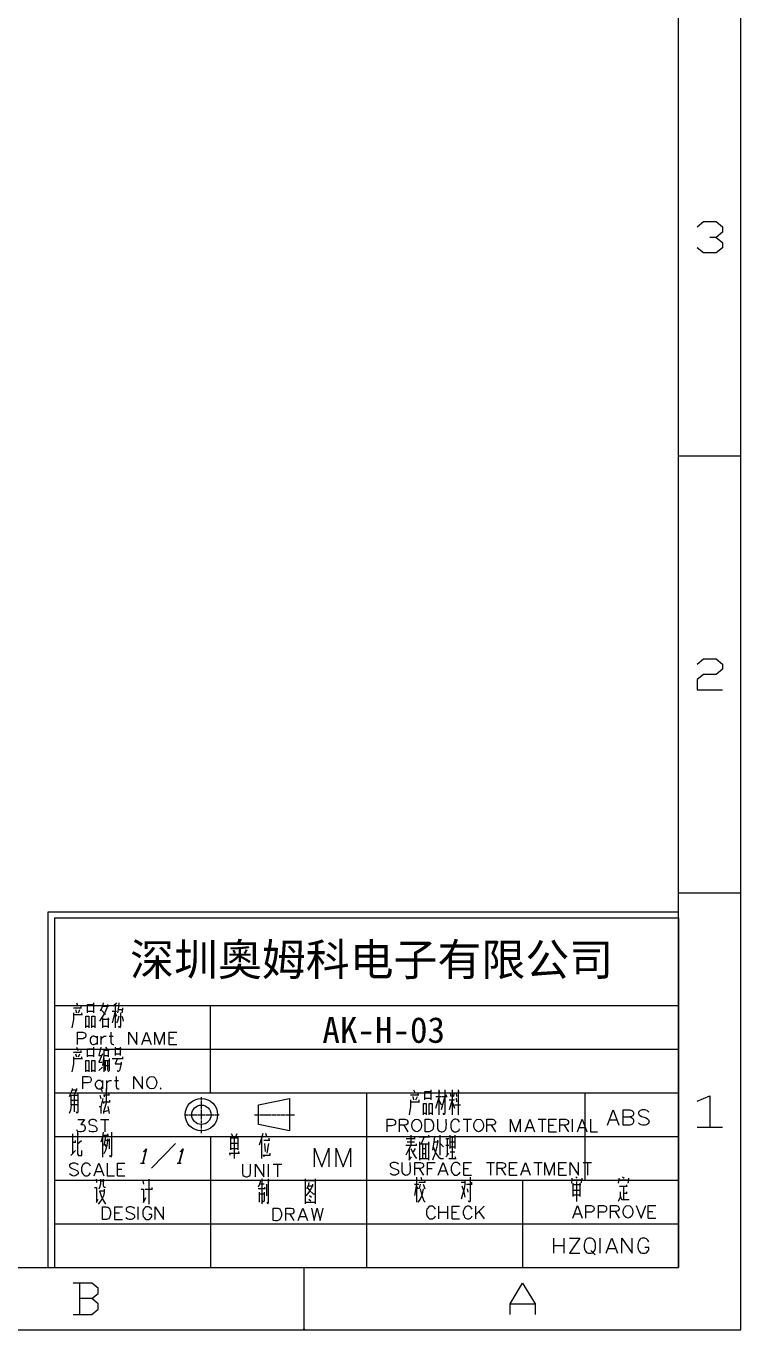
# Model space of a CAD drawing. Header units: millimetres. Extents: x -84 to 204, y -204 to 50.
# Drawn here: x 148.1 to 203.6, y -203.6 to -102.4 of the extents above; entities that cross this region are included whole.
import ezdxf

# ---------------------------------------------------------------- set-up
doc = ezdxf.new("R2010")
doc.units = ezdxf.units.MM

msp = doc.modelspace()

# ---------------------------------------------------------------- hatches: boundary and pattern name
h = msp.add_hatch(color=0)
h.dxf.hatch_style = 2
h.paths.add_polyline_path([(169.545, -203.581), (169.566167, -203.496333), (169.650833, -203.475167), (169.7355, -203.496333), (169.756667, -203.581)])
h = msp.add_hatch(color=0)
h.dxf.hatch_style = 2
h.paths.add_polyline_path([(203.475167, -203.581), (203.496333, -203.496333), (203.581, -203.475167), (203.581, -203.581)])

# ---------------------------------------------------------------- linework, layer by layer
at = {"color": 0, "lineweight": 0}
for points in [[(203.581, -203.581), (203.581, 0)], [(198.733833, -198.733833), (198.733833, -4.847167)], [(200.194333, -117.940667), (200.681167, -117.5385), (201.654833, -117.5385), (202.141667, -117.940667), (202.141667, -118.364), (201.654833, -118.766167), (201.168, -118.766167)], [(201.654833, -118.766167), (202.141667, -119.168333), (202.141667, -119.5705), (201.654833, -119.972667), (200.681167, -119.972667), (200.194333, -119.5705)], [(198.733833, -135.720667), (203.581, -135.720667)], [(200.194333, -151.892), (200.681167, -151.489833), (201.654833, -151.489833), (202.141667, -151.892), (202.141667, -152.294167), (201.654833, -152.696333), (200.681167, -152.696333), (200.194333, -153.0985), (200.194333, -153.902833), (202.141667, -153.902833)], [(198.733833, -169.650833), (203.581, -169.650833)], [(149.775333, -198.733833), (149.775333, -171.111333), (198.733833, -171.111333)], [(150.262167, -171.598167), (198.733833, -171.598167)], [(150.262167, -171.598167), (150.262167, -198.733833)], [(198.733833, -171.598167), (198.733833, -198.733833)], [(150.262167, -178.392667), (198.733833, -178.392667)], [(151.743833, -178.964167), (151.743833, -179.472167), (151.680333, -179.874333), (151.616833, -180.128333)], [(151.743833, -178.583167), (152.378833, -178.583167)], [(151.743833, -179.091167), (152.442333, -179.091167)], [(151.913167, -178.710167), (151.976667, -178.964167)], [(151.976667, -178.181), (152.0825, -178.435)], [(152.146, -178.964167), (152.251833, -178.710167)], [(152.315333, -178.435), (152.315333, -178.583167)], [(152.378833, -178.964167), (152.378833, -179.091167)], [(152.8445, -178.964167), (152.8445, -178.308), (153.3525, -178.308)], [(152.8445, -178.837167), (153.310167, -178.837167)], [(153.310167, -178.181), (153.310167, -178.964167)], [(154.389667, -178.435), (154.178, -178.964167), (153.754667, -179.599167)], [(154.051, -178.181), (153.9875, -178.435), (153.818167, -178.837167)], [(153.881667, -178.710167), (154.220333, -179.091167)], [(153.9875, -178.435), (154.453167, -178.435)], [(154.389667, -178.308), (154.389667, -178.435)], [(154.7495, -178.837167), (155.088167, -178.837167)], [(154.982333, -178.837167), (154.7495, -179.747333)], [(155.088167, -178.181), (154.982333, -178.308), (154.813, -178.435)], [(154.982333, -178.308), (154.982333, -180.128333)], [(154.982333, -178.964167), (155.088167, -179.218167)], [(155.2575, -178.181), (155.215167, -178.710167), (155.151667, -178.964167)], [(155.215167, -178.710167), (155.617333, -178.710167)], [(155.3845, -178.964167), (155.3845, -180.001333), (155.321, -180.128333), (155.2575, -180.001333)], [(155.553833, -178.583167), (155.553833, -178.710167), (155.490333, -178.964167)], [(162.390667, -185.166), (162.390667, -178.392667)], [(152.7175, -180.128333), (152.7175, -179.218167), (152.950333, -179.218167), (152.950333, -180.128333)], [(152.7175, -180.001333), (152.950333, -180.001333)], [(153.183167, -180.128333), (153.183167, -179.218167), (153.416, -179.218167), (153.416, -180.128333)], [(153.183167, -180.001333), (153.416, -180.001333)], [(153.9875, -179.345167), (153.9875, -180.128333)], [(154.516667, -179.472167), (153.9875, -179.472167)], [(153.9875, -180.001333), (154.453167, -180.001333)], [(154.453167, -180.128333), (154.453167, -179.345167)], [(155.2575, -179.218167), (155.151667, -179.599167), (155.088167, -179.747333)], [(155.490333, -179.218167), (155.553833, -179.345167), (155.617333, -179.599167)], [(152.061333, -181.4195), (152.061333, -180.467), (152.484667, -180.467), (152.611667, -180.509333), (152.654, -180.551667), (152.7175, -180.636333), (152.7175, -180.7845), (152.654, -180.869167), (152.611667, -180.9115), (152.484667, -180.975), (152.061333, -180.975)], [(153.585333, -180.9115), (153.458147, -180.823374), (153.347919, -180.780023), (153.25465, -180.775051), (153.178338, -180.802062), (153.118985, -180.854659), (153.076589, -180.926445), (153.051152, -181.011024), (153.042673, -181.102), (153.051152, -181.192976), (153.076589, -181.277555), (153.118985, -181.349341), (153.178338, -181.401938), (153.25465, -181.428949), (153.347919, -181.423977), (153.458147, -181.380626), (153.585333, -181.2925)], [(153.585333, -180.7845), (153.585333, -181.4195)], [(153.902833, -181.4195), (153.902833, -180.7845)], [(153.902833, -181.059667), (153.945167, -180.9115), (154.051, -180.826833), (154.135667, -180.7845), (154.283833, -180.7845)], [(154.516667, -180.7845), (154.834167, -180.7845)], [(154.643667, -180.467), (154.643667, -181.250167), (154.686, -181.377167), (154.791833, -181.4195), (154.8765, -181.4195)], [(156.040667, -181.4195), (156.040667, -180.467), (156.675667, -181.4195), (156.675667, -180.467)], [(157.056667, -181.4195), (157.4165, -180.467), (157.776333, -181.4195)], [(157.183667, -181.102), (157.649333, -181.102)], [(158.072667, -181.4195), (158.072667, -180.467), (158.4325, -181.4195), (158.792333, -180.467), (158.792333, -181.4195)], [(159.173333, -181.4195), (159.173333, -180.467), (159.766, -180.467)], [(159.173333, -180.9115), (159.533167, -180.9115)], [(150.262167, -181.779333), (198.733833, -181.779333)], [(151.743833, -182.012167), (152.378833, -182.012167)], [(151.913167, -182.139167), (151.976667, -182.393167)], [(151.976667, -181.631167), (152.0825, -181.885167)], [(152.146, -182.393167), (152.251833, -182.139167)], [(152.315333, -181.885167), (152.315333, -182.012167)], [(152.8445, -182.393167), (152.8445, -181.758167), (153.3525, -181.758167)], [(153.310167, -181.631167), (153.310167, -182.393167)], [(153.881667, -181.631167), (153.712333, -182.266167), (153.945167, -182.266167)], [(153.9875, -182.139167), (153.712333, -182.795333)], [(154.1145, -181.758167), (154.1145, -182.266167), (153.9875, -183.049333)], [(154.516667, -181.885167), (154.1145, -181.885167)], [(154.220333, -181.631167), (154.347333, -181.758167)], [(154.453167, -182.393167), (154.453167, -181.758167)], [(154.982333, -181.631167), (154.982333, -182.266167)], [(155.448, -181.758167), (154.982333, -181.758167)], [(154.982333, -182.139167), (155.3845, -182.139167)], [(155.3845, -182.266167), (155.3845, -181.631167)], [(159.173333, -181.4195), (159.766, -181.4195)], [(151.743833, -182.393167), (151.743833, -182.922333), (151.680333, -183.303333), (151.616833, -183.557333)], [(151.743833, -182.520167), (152.442333, -182.520167)], [(152.378833, -182.393167), (152.378833, -182.520167)], [(152.7175, -183.557333), (152.7175, -182.668333), (152.950333, -182.668333), (152.950333, -183.557333)], [(152.8445, -182.266167), (153.310167, -182.266167)], [(153.183167, -183.557333), (153.183167, -182.668333), (153.416, -182.668333), (153.416, -183.557333)], [(153.712333, -182.795333), (153.945167, -182.795333)], [(153.9875, -183.176333), (153.712333, -183.430333)], [(154.1145, -182.266167), (154.453167, -182.266167)], [(154.1145, -182.520167), (154.1145, -183.557333)], [(154.1145, -182.668333), (154.580167, -182.668333)], [(154.1145, -183.049333), (154.516667, -183.049333)], [(154.220333, -183.430333), (154.220333, -182.668333)], [(154.389667, -182.668333), (154.389667, -183.430333)], [(154.516667, -182.520167), (154.516667, -183.430333)], [(154.7495, -182.520167), (155.617333, -182.520167)], [(155.151667, -182.520167), (154.982333, -182.922333), (155.490333, -182.922333)], [(155.448, -182.795333), (155.448, -182.922333), (155.321, -183.430333), (155.215167, -183.557333), (155.151667, -183.430333)], [(155.553833, -182.393167), (155.553833, -182.520167)], [(152.4635, -184.869667), (152.4635, -183.896), (152.886833, -183.896), (153.035, -183.938333), (153.077333, -183.980667), (153.119667, -184.0865), (153.117025, -184.226851), (153.078359, -184.319714), (153.01034, -184.374451), (152.919642, -184.400428), (152.812936, -184.407008), (152.696896, -184.403554), (152.578193, -184.39943), (152.4635, -184.404)], [(152.7175, -183.430333), (152.950333, -183.430333)], [(153.183167, -183.430333), (153.416, -183.430333)], [(153.9875, -184.361667), (153.902833, -184.277), (153.818167, -184.2135), (153.67, -184.2135), (153.585333, -184.277), (153.4795, -184.361667), (153.437167, -184.488667), (153.437167, -184.5945), (153.4795, -184.7215), (153.585333, -184.827333), (153.67, -184.869667), (153.818167, -184.869667), (153.902833, -184.827333), (153.9875, -184.7215)], [(153.9875, -184.2135), (153.9875, -184.869667)], [(154.326167, -184.869667), (154.326167, -184.2135)], [(154.326167, -184.488667), (154.3685, -184.361667), (154.453167, -184.277), (154.559, -184.2135), (154.686, -184.2135)], [(154.453167, -183.557333), (154.516667, -183.430333)], [(154.918833, -184.2135), (155.236333, -184.2135)], [(155.067, -183.896), (155.067, -184.679167), (155.109333, -184.827333), (155.194, -184.869667), (155.299833, -184.869667)], [(156.442833, -184.869667), (156.442833, -183.896), (157.099, -184.869667), (157.099, -183.896)], [(150.262167, -185.166), (198.733833, -185.166)], [(151.638, -184.827333), (151.638, -184.954333), (151.405167, -185.4835)], [(151.638, -184.954333), (152.040167, -184.954333)], [(151.976667, -184.827333), (151.976667, -184.954333), (151.913167, -185.081333), (151.849667, -185.2295), (151.807333, -185.3565)], [(152.0825, -185.2295), (152.0825, -186.647667), (152.040167, -186.774667), (151.976667, -186.647667)], [(153.8605, -184.827333), (153.966333, -185.081333)], [(154.305, -185.8645), (154.305, -184.827333)], [(154.305, -184.954333), (154.3685, -184.954333)], [(154.4955, -185.2295), (154.4955, -185.3565)], [(158.517167, -184.785), (158.474833, -184.827333), (158.517167, -184.869667), (158.5595, -184.827333)], [(174.498, -185.166), (174.498, -198.733833)], [(178.159833, -184.954333), (178.286833, -185.208333)], [(178.4985, -185.208333), (178.4985, -185.335333)], [(179.027667, -185.716333), (179.027667, -185.081333), (179.556833, -185.081333)], [(179.493333, -184.954333), (179.493333, -185.716333)], [(180.128333, -184.954333), (180.128333, -186.8805)], [(180.128333, -185.081333), (180.191833, -185.081333)], [(180.594, -184.954333), (180.594, -186.7535), (180.5305, -186.8805), (180.467, -186.7535)], [(180.594, -185.081333), (180.636333, -185.081333)], [(180.996167, -185.208333), (181.0385, -185.462333)], [(181.1655, -184.954333), (181.1655, -186.8805)], [(181.271333, -185.462333), (181.334833, -185.208333)], [(181.461833, -185.208333), (181.504167, -185.462333)], [(181.631167, -184.954333), (181.631167, -186.8805)], [(181.631167, -185.081333), (181.694667, -185.081333)], [(191.473667, -191.9605), (191.473667, -185.166)], [(151.5745, -186.1185), (151.511, -186.520667), (151.405167, -186.774667)], [(151.5745, -185.3565), (152.146, -185.3565)], [(152.0825, -186.1185), (151.5745, -186.1185), (151.5745, -185.3565)], [(151.5745, -185.7375), (152.0825, -185.7375)], [(151.807333, -185.3565), (151.807333, -186.647667)], [(153.797, -185.3565), (153.8605, -185.6105)], [(154.029833, -185.6105), (153.8605, -186.2455)], [(154.029833, -185.8645), (154.601333, -185.8645)], [(154.537833, -185.3565), (154.072167, -185.3565)], [(154.072167, -185.8645), (154.072167, -185.9915)], [(154.305, -185.8645), (154.072167, -186.647667), (154.072167, -186.774667)], [(154.135667, -185.3565), (154.135667, -185.4835)], [(154.537833, -185.7375), (154.537833, -185.8645)], [(161.692167, -185.779833), (161.692167, -185.504667)], [(161.692167, -185.8645), (161.692167, -185.822167)], [(161.692167, -186.139667), (161.692167, -185.906833)], [(161.692167, -186.224333), (161.692167, -186.182)], [(177.927, -185.716333), (177.927, -186.2455), (177.821167, -186.8805)], [(177.927, -185.335333), (178.562, -185.335333)], [(177.927, -185.8645), (178.6255, -185.8645)], [(178.096333, -185.462333), (178.159833, -185.716333)], [(178.329167, -185.716333), (178.456167, -185.462333)], [(178.562, -185.716333), (178.562, -185.8645)], [(178.921833, -186.8805), (178.921833, -185.9915), (179.1335, -185.9915), (179.1335, -186.8805)], [(179.027667, -185.589333), (179.493333, -185.589333)], [(179.366333, -186.8805), (179.366333, -185.9915), (179.599167, -185.9915), (179.599167, -186.8805)], [(179.8955, -185.462333), (180.297667, -185.462333)], [(179.8955, -186.3725), (180.128333, -185.589333)], [(180.128333, -185.716333), (180.297667, -186.1185)], [(180.594, -185.462333), (180.4035, -186.1185), (180.297667, -186.4995)], [(180.361167, -185.462333), (180.763333, -185.462333)], [(180.699833, -185.335333), (180.699833, -185.462333)], [(180.932667, -185.716333), (181.334833, -185.716333)], [(181.1655, -185.716333), (180.932667, -186.4995)], [(181.1655, -185.8645), (181.334833, -186.3725)], [(181.334833, -186.1185), (181.8005, -186.1185)], [(181.461833, -185.589333), (181.504167, -185.8645)], [(200.194333, -185.822167), (201.168, -185.42), (201.168, -187.833)], [(152.0825, -187.240333), (152.5905, -187.240333), (152.315333, -187.621333), (152.4635, -187.621333), (152.548167, -187.663667), (152.5905, -187.706), (152.654, -187.854167), (152.654, -187.938833), (152.5905, -188.087), (152.505833, -188.171667), (152.378833, -188.214), (152.230667, -188.214), (152.0825, -188.171667), (152.040167, -188.129333), (151.997833, -188.044667)], [(153.564167, -187.3885), (153.4795, -187.303833), (153.331333, -187.240333), (153.162, -187.240333), (153.013833, -187.303833), (152.929167, -187.3885), (152.929167, -187.473167), (152.9715, -187.579), (153.013833, -187.621333), (153.0985, -187.663667), (153.394833, -187.748333), (153.4795, -187.811833), (153.521833, -187.854167), (153.564167, -187.938833), (153.564167, -188.087), (153.4795, -188.171667), (153.331333, -188.214), (153.162, -188.214), (153.013833, -188.171667), (152.929167, -188.087)], [(153.7335, -186.2455), (153.8605, -186.2455), (153.8605, -186.774667)], [(153.839333, -187.240333), (154.4955, -187.240333)], [(154.072167, -186.647667), (154.4955, -186.520667)], [(154.178, -187.240333), (154.178, -188.214)], [(154.537833, -186.774667), (154.432, -186.2455)], [(160.358667, -186.8805), (160.5915, -186.8805)], [(160.633833, -186.8805), (160.676167, -186.8805)], [(160.7185, -186.8805), (160.951333, -186.8805)], [(160.993667, -186.8805), (161.036, -186.8805)], [(161.078333, -186.8805), (161.29, -186.8805)], [(161.332333, -186.8805), (161.374667, -186.8805)], [(161.417, -186.8805), (161.649833, -186.8805)], [(161.692167, -186.478333), (161.692167, -186.266667)], [(161.692167, -186.563), (161.692167, -186.520667)], [(161.692167, -186.838167), (161.692167, -186.605333)], [(161.692167, -186.8805), (161.7345, -186.8805)], [(161.692167, -186.922833), (161.692167, -186.8805)], [(161.692167, -187.198), (161.692167, -186.965167)], [(161.692167, -187.282667), (161.692167, -187.240333)], [(161.776833, -186.8805), (162.009667, -186.8805)], [(162.052, -186.8805), (162.094333, -186.8805)], [(162.136667, -186.8805), (162.348333, -186.8805)], [(162.390667, -186.8805), (162.433, -186.8805)], [(162.475333, -186.8805), (162.708167, -186.8805)], [(162.7505, -186.8805), (162.792833, -186.8805)], [(162.835167, -186.8805), (163.068, -186.8805)], [(165.7985, -186.8805), (166.0525, -186.8805)], [(166.094833, -186.8805), (166.137167, -186.8805)], [(166.1795, -186.8805), (166.412333, -186.8805)], [(166.454667, -186.8805), (166.497, -186.8805)], [(166.539333, -186.8805), (166.751, -186.8805)], [(166.793333, -186.8805), (166.856833, -186.8805)], [(166.899167, -186.8805), (167.110833, -186.8805)], [(167.153167, -186.8805), (167.1955, -186.8805)], [(167.237833, -186.8805), (167.470667, -186.8805)], [(167.513, -186.8805), (167.555333, -186.8805)], [(167.597667, -186.8805), (167.809333, -186.8805)], [(167.851667, -186.8805), (167.894, -186.8805)], [(167.936333, -186.8805), (168.169167, -186.8805)], [(168.2115, -186.8805), (168.253833, -186.8805)], [(168.296167, -186.8805), (168.529, -186.8805)], [(168.571333, -186.8805), (168.613667, -186.8805)], [(168.656, -186.8805), (168.91, -186.8805)], [(176.106667, -188.192833), (176.106667, -187.219167), (176.508833, -187.219167), (176.657, -187.282667), (176.699333, -187.325), (176.741667, -187.409667), (176.743552, -187.544158), (176.707139, -187.635687), (176.639967, -187.692192), (176.549579, -187.72161), (176.443514, -187.73188), (176.329314, -187.730937), (176.214517, -187.72672), (176.106667, -187.727167)], [(177.059167, -188.192833), (177.059167, -187.219167), (177.4825, -187.219167), (177.630667, -187.282667), (177.673, -187.325), (177.715333, -187.409667), (177.710666, -187.531877), (177.664103, -187.613247), (177.585543, -187.661651), (177.484881, -187.684966), (177.372016, -187.691066), (177.256843, -187.687826), (177.149261, -187.683124), (177.059167, -187.684833)], [(178.921833, -186.7535), (179.1335, -186.7535)], [(179.366333, -186.7535), (179.599167, -186.7535)], [(180.0225, -187.219167), (180.0225, -187.917667), (180.064833, -188.065833), (180.170667, -188.1505), (180.297667, -188.192833), (180.391142, -188.193254), (180.469584, -188.177301), (180.534224, -188.146732), (180.586294, -188.103305), (180.627024, -188.048778), (180.657645, -187.984908), (180.679388, -187.913455), (180.693483, -187.836175), (180.701163, -187.754828), (180.703657, -187.67117), (180.702198, -187.586961), (180.698014, -187.503958), (180.692339, -187.423919), (180.686402, -187.348602), (180.681434, -187.279765), (180.678667, -187.219167)], [(181.737, -187.452), (181.649919, -187.32341), (181.548881, -187.244418), (181.440832, -187.21124), (181.332717, -187.220093), (181.23148, -187.267195), (181.144069, -187.348763), (181.077427, -187.461014), (181.0385, -187.600167), (181.0385, -187.833), (181.080833, -187.96), (181.123167, -188.065833), (181.229, -188.1505), (181.313667, -188.192833), (181.504167, -188.192833), (181.588833, -188.1505), (181.694667, -188.065833), (181.737, -187.96)], [(182.012167, -187.219167), (182.647167, -187.219167)], [(182.329667, -187.219167), (182.329667, -188.192833)], [(183.853667, -188.192833), (183.853667, -187.219167), (184.277, -187.219167), (184.404, -187.282667), (184.446333, -187.325), (184.509833, -187.409667), (184.509833, -187.5155), (184.446333, -187.600167), (184.404, -187.6425), (184.277, -187.684833), (183.853667, -187.684833)], [(185.695167, -188.192833), (185.695167, -187.219167), (186.076167, -188.192833), (186.436, -187.219167), (186.436, -188.192833)], [(186.817, -188.192833), (187.176833, -187.219167), (187.557833, -188.192833)], [(187.833, -187.219167), (188.468, -187.219167)], [(188.1505, -187.219167), (188.1505, -188.192833)], [(188.6585, -188.192833), (188.6585, -187.219167), (189.251167, -187.219167)], [(189.526333, -188.192833), (189.526333, -187.219167), (189.949667, -187.219167), (190.097833, -187.282667), (190.140167, -187.325), (190.1825, -187.409667), (190.177833, -187.531877), (190.13127, -187.613247), (190.052709, -187.661651), (189.952048, -187.684966), (189.839182, -187.691066), (189.72401, -187.687826), (189.616428, -187.683124), (189.526333, -187.684833)], [(190.5, -188.192833), (190.5, -187.219167)], [(190.881, -188.192833), (191.240833, -187.219167), (191.600667, -188.192833)], [(191.897, -187.219167), (191.897, -188.192833), (192.447333, -188.192833)], [(193.209333, -187.684833), (193.653833, -186.4995), (194.098333, -187.684833)], [(194.437, -187.684833), (194.437, -186.4995), (194.945, -186.4995), (195.114333, -186.541833), (195.177833, -186.605333), (195.241333, -186.711167), (195.244811, -186.789996), (195.233917, -186.856377), (195.210194, -186.91133), (195.175188, -186.955873), (195.130441, -186.991028), (195.077498, -187.017815), (195.017904, -187.037253), (194.953202, -187.050363), (194.884936, -187.058164), (194.814651, -187.061678), (194.743891, -187.061923), (194.674199, -187.059921), (194.60712, -187.05669), (194.544198, -187.053252), (194.486976, -187.050627), (194.437, -187.049833)], [(194.945, -187.049833), (195.114333, -187.113333), (195.177833, -187.176833), (195.241333, -187.282667), (195.241333, -187.452), (195.177833, -187.557833), (195.114333, -187.621333), (194.945, -187.684833), (194.437, -187.684833)], [(196.426667, -186.668833), (196.299667, -186.541833), (196.130333, -186.4995), (195.918667, -186.4995), (195.749333, -186.541833), (195.622333, -186.668833), (195.622333, -186.774667), (195.685833, -186.8805), (195.749333, -186.944), (195.855167, -187.0075), (196.055319, -187.060063), (196.209979, -187.122656), (196.322762, -187.192535), (196.397281, -187.266957), (196.437151, -187.343177), (196.445983, -187.418452), (196.427393, -187.490036), (196.384995, -187.555187), (196.322401, -187.611161), (196.243226, -187.655212), (196.151083, -187.684598), (196.049586, -187.696574), (195.942349, -187.688396), (195.832985, -187.657321), (195.725109, -187.600603), (195.622333, -187.5155)], [(152.061333, -188.235167), (152.061333, -189.907333)], [(154.051, -188.235167), (153.9875, -188.616167), (153.881667, -188.997167)], [(154.686, -188.235167), (154.686, -190.034333), (154.6225, -190.161333), (154.580167, -190.034333)], [(161.692167, -187.536667), (161.692167, -187.325)], [(161.692167, -187.621333), (161.692167, -187.579)], [(161.692167, -187.8965), (161.692167, -187.663667)], [(161.692167, -187.981167), (161.692167, -187.938833)], [(161.692167, -188.298667), (161.692167, -188.0235)], [(177.397833, -187.684833), (177.715333, -188.192833)], [(184.171167, -187.684833), (184.509833, -188.192833)], [(186.944, -187.875333), (187.409667, -187.875333)], [(188.6585, -187.684833), (189.018333, -187.684833)], [(188.6585, -188.192833), (189.251167, -188.192833)], [(189.865, -187.684833), (190.1825, -188.192833)], [(191.008, -187.875333), (191.473667, -187.875333)], [(193.378667, -187.282667), (193.929, -187.282667)], [(200.194333, -187.833), (202.141667, -187.833)], [(150.262167, -188.573833), (198.733833, -188.573833)], [(151.659167, -188.362167), (151.659167, -189.907333)], [(151.659167, -188.489167), (151.722667, -188.489167)], [(151.659167, -188.997167), (151.934333, -188.997167)], [(151.892, -188.997167), (151.892, -188.870167)], [(152.061333, -188.362167), (152.124833, -188.362167)], [(152.061333, -189.124167), (152.357667, -188.870167)], [(153.9875, -188.616167), (153.9875, -190.161333)], [(154.220333, -188.489167), (154.178, -188.870167), (154.1145, -189.251167)], [(154.453167, -188.489167), (154.1145, -188.489167)], [(154.389667, -188.743167), (154.389667, -188.870167), (154.347333, -189.251167), (154.220333, -189.653333), (154.1145, -189.907333)], [(154.453167, -188.870167), (154.178, -188.870167)], [(154.178, -189.124167), (154.283833, -189.399333)], [(154.389667, -188.362167), (154.389667, -188.489167)], [(154.516667, -188.743167), (154.516667, -189.526333)], [(154.686, -188.362167), (154.7495, -188.362167)], [(159.660167, -189.103), (157.7975, -191.029167)], [(162.390667, -188.573833), (162.390667, -198.733833)], [(163.935833, -188.573833), (163.935833, -189.611)], [(164.570833, -188.700833), (163.935833, -188.700833)], [(164.5285, -189.103), (163.935833, -189.103)], [(163.999333, -188.319833), (164.126333, -188.573833)], [(164.232167, -188.700833), (164.232167, -190.267167)], [(164.359167, -188.573833), (164.465, -188.319833)], [(164.5285, -189.611), (164.5285, -188.573833)], [(166.454667, -188.319833), (166.348833, -188.700833), (166.158333, -189.23)], [(166.348833, -188.700833), (166.348833, -190.267167)], [(166.518167, -188.849), (166.983833, -188.849)], [(166.581667, -189.103), (166.624, -189.738)], [(166.751, -188.573833), (166.6875, -188.319833)], [(166.793333, -189.865), (166.920333, -189.103)], [(166.920333, -188.700833), (166.920333, -188.849)], [(178.392667, -189.251167), (177.546, -189.251167)], [(177.588333, -188.722), (178.286833, -188.722)], [(177.651833, -188.976), (178.223333, -188.976)], [(177.948167, -189.251167), (177.821167, -189.505167), (177.821167, -190.415333), (177.9905, -190.140167)], [(177.948167, -188.468), (177.948167, -189.251167)], [(178.223333, -188.595), (178.223333, -188.722)], [(178.350333, -189.124167), (178.350333, -189.251167)], [(178.583167, -188.595), (179.3875, -188.595)], [(178.6255, -188.976), (178.6255, -190.415333)], [(178.6255, -189.124167), (179.3875, -189.124167)], [(178.985333, -188.595), (178.7525, -189.124167)], [(178.858333, -189.124167), (178.858333, -190.267167)], [(179.091167, -189.124167), (179.091167, -190.267167)], [(179.324, -188.468), (179.324, -188.595)], [(179.324, -188.976), (179.324, -190.415333)], [(179.789667, -188.595), (179.726167, -188.976), (179.620333, -189.632167)], [(180.0225, -188.849), (180.018256, -189.017314), (179.991461, -189.212653), (179.946815, -189.42543), (179.889018, -189.646057), (179.822771, -189.864948), (179.752774, -190.072516), (179.683728, -190.259173), (179.620333, -190.415333)], [(179.789667, -188.976), (180.086, -188.976)], [(180.191833, -188.468), (180.191833, -190.013167)], [(180.191833, -188.595), (180.255333, -188.595)], [(180.255333, -189.124167), (180.488167, -189.378167)], [(180.6575, -188.722), (180.890333, -188.722)], [(180.890333, -189.251167), (180.6575, -189.251167)], [(180.763333, -188.722), (180.763333, -190.013167)], [(180.996167, -189.505167), (180.996167, -188.468)], [(180.996167, -188.595), (181.398333, -188.595)], [(180.996167, -188.976), (181.356, -188.976)], [(181.1655, -188.595), (181.1655, -190.267167)], [(181.356, -188.468), (181.356, -189.505167)], [(151.532167, -190.034333), (151.892, -189.653333)], [(152.061333, -189.907333), (152.124833, -190.034333), (152.4, -190.034333), (152.4, -189.653333)], [(157.374167, -189.589833), (157.099, -190.627)], [(157.183667, -189.738), (157.268333, -189.695667), (157.4165, -189.526333), (157.120167, -190.627)], [(160.2105, -189.589833), (159.935333, -190.627)], [(160.02, -189.738), (160.104667, -189.695667), (160.252833, -189.526333), (159.9565, -190.627)], [(163.83, -189.865), (164.634333, -189.865)], [(163.8935, -189.865), (163.8935, -190.013167)], [(163.935833, -189.484), (164.5285, -189.484)], [(164.570833, -189.738), (164.570833, -189.865)], [(166.454667, -190.013167), (167.026167, -190.013167)], [(166.518167, -190.013167), (166.518167, -190.140167)], [(166.983833, -189.865), (166.983833, -190.013167)], [(170.476333, -190.923333), (170.476333, -189.462833), (171.026667, -190.923333), (171.577, -189.462833), (171.577, -190.923333)], [(172.1485, -190.923333), (172.1485, -189.462833), (172.698833, -190.923333), (173.249167, -189.462833), (173.249167, -190.923333)], [(177.821167, -189.505167), (177.546, -190.013167)], [(177.948167, -189.505167), (178.1175, -189.886167), (178.286833, -190.140167), (178.392667, -190.267167)], [(178.286833, -189.505167), (178.1175, -189.759167)], [(178.6255, -190.267167), (179.324, -190.267167)], [(178.858333, -189.505167), (179.091167, -189.505167)], [(178.858333, -189.886167), (179.091167, -189.886167)], [(179.683833, -189.378167), (179.8955, -189.886167), (180.086, -190.140167), (180.255333, -190.267167), (180.488167, -190.267167)], [(180.6575, -190.140167), (180.890333, -189.886167)], [(180.890333, -190.267167), (181.461833, -190.267167)], [(180.996167, -189.378167), (181.356, -189.378167)], [(180.996167, -189.759167), (181.356, -189.759167)], [(181.398333, -190.140167), (181.398333, -190.267167)], [(152.103667, -190.775167), (151.997833, -190.6905), (151.870833, -190.648167), (151.680333, -190.648167), (151.553333, -190.6905), (151.4475, -190.775167), (151.4475, -190.881), (151.489833, -190.965667), (151.553333, -191.008), (151.638, -191.050333), (151.913167, -191.156167), (151.997833, -191.1985), (152.061333, -191.240833), (152.103667, -191.3255), (152.103667, -191.473667), (152.01677, -191.544972), (151.934019, -191.595904), (151.854038, -191.626464), (151.775451, -191.63665), (151.69688, -191.626464), (151.616949, -191.595904), (151.534281, -191.544972), (151.4475, -191.473667)], [(153.077333, -190.881), (153.013833, -190.775167), (152.929167, -190.6905), (152.8445, -190.648167), (152.654, -190.648167), (152.569333, -190.6905), (152.4635, -190.775167), (152.421167, -190.881), (152.378833, -191.008), (152.378833, -191.240833), (152.421167, -191.389), (152.4635, -191.473667), (152.569333, -191.558333), (152.654, -191.621833), (152.8445, -191.621833), (152.929167, -191.558333), (153.013833, -191.473667), (153.077333, -191.389)], [(153.3525, -191.621833), (153.712333, -190.648167), (154.093333, -191.621833)], [(153.4795, -191.283167), (153.945167, -191.283167)], [(154.3685, -190.648167), (154.3685, -191.621833), (154.918833, -191.621833)], [(155.151667, -191.621833), (155.151667, -190.648167), (155.744333, -190.648167)], [(155.151667, -191.113833), (155.5115, -191.113833)], [(156.950833, -190.627), (157.268333, -190.627)], [(159.787167, -190.627), (160.104667, -190.627)], [(164.867167, -190.711667), (164.867167, -191.410167), (164.9095, -191.558333), (164.994167, -191.643), (165.142333, -191.685333), (165.227, -191.685333), (165.375167, -191.643), (165.459833, -191.558333), (165.502167, -191.410167), (165.502167, -190.711667)], [(165.883167, -191.685333), (165.883167, -190.711667), (166.518167, -191.685333), (166.518167, -190.711667)], [(166.899167, -191.685333), (166.899167, -190.711667)], [(167.259, -190.711667), (167.915167, -190.711667)], [(167.597667, -190.711667), (167.597667, -191.685333)], [(176.9745, -190.711667), (176.889833, -190.627), (176.741667, -190.584667), (176.551167, -190.584667), (176.424167, -190.627), (176.3395, -190.711667), (176.3395, -190.8175), (176.381833, -190.902167), (176.424167, -190.9445), (176.508833, -190.986833), (176.784, -191.092667), (176.889833, -191.135), (176.932167, -191.177333), (176.9745, -191.262), (176.9745, -191.410167), (176.910463, -191.477609), (176.834006, -191.527096), (176.749149, -191.557972), (176.65991, -191.569578), (176.570308, -191.561258), (176.484359, -191.532355), (176.406084, -191.48221), (176.3395, -191.410167)], [(177.249667, -190.584667), (177.249667, -191.262), (177.292, -191.410167), (177.397833, -191.494833), (177.524833, -191.558333), (177.623103, -191.550251), (177.704, -191.529924), (177.76912, -191.498467), (177.820059, -191.456998), (177.858411, -191.406632), (177.885773, -191.348486), (177.903738, -191.283675), (177.913903, -191.213317), (177.917863, -191.138526), (177.917212, -191.060421), (177.913547, -190.980115), (177.908463, -190.898727), (177.903554, -190.817372), (177.900416, -190.737166), (177.900644, -190.659225), (177.905833, -190.584667)], [(178.265667, -191.558333), (178.265667, -190.584667), (178.689, -190.584667), (178.816, -190.627), (178.8795, -190.669333), (178.921833, -190.754), (178.921833, -190.859833), (178.8795, -190.9445), (178.816, -190.986833), (178.689, -191.050333), (178.265667, -191.050333)], [(178.583167, -191.050333), (178.921833, -191.558333)], [(179.239333, -191.558333), (179.239333, -190.584667), (179.832, -190.584667)], [(179.239333, -191.050333), (179.599167, -191.050333)], [(180.064833, -191.558333), (180.445833, -190.584667), (180.805667, -191.558333)], [(180.213, -191.219667), (180.678667, -191.219667)], [(181.779333, -190.8175), (181.737, -190.711667), (181.631167, -190.627), (181.5465, -190.584667), (181.356, -190.584667), (181.271333, -190.627), (181.186667, -190.711667), (181.123167, -190.8175), (181.080833, -190.9445), (181.080833, -191.177333), (181.123167, -191.3255), (181.186667, -191.410167), (181.271333, -191.494833), (181.356, -191.558333), (181.5465, -191.558333), (181.631167, -191.494833), (181.737, -191.410167), (181.779333, -191.3255)], [(182.0545, -191.558333), (182.0545, -190.584667), (182.647167, -190.584667)], [(182.0545, -191.050333), (182.414333, -191.050333)], [(183.811333, -190.584667), (184.446333, -190.584667)], [(184.128833, -190.584667), (184.128833, -191.558333)], [(184.636833, -191.558333), (184.636833, -190.584667), (185.060167, -190.584667), (185.187167, -190.627), (185.250667, -190.669333), (185.293, -190.754), (185.293, -190.859833), (185.250667, -190.9445), (185.187167, -190.986833), (185.060167, -191.050333), (184.636833, -191.050333)], [(184.954333, -191.050333), (185.293, -191.558333)], [(185.6105, -191.558333), (185.6105, -190.584667), (186.203167, -190.584667)], [(185.6105, -191.050333), (185.970333, -191.050333)], [(186.478333, -191.558333), (186.859333, -190.584667), (187.219167, -191.558333)], [(186.6265, -191.219667), (187.092167, -191.219667)], [(187.494333, -190.584667), (188.1505, -190.584667)], [(187.833, -190.584667), (187.833, -191.558333)], [(188.341, -191.558333), (188.341, -190.584667), (188.700833, -191.558333), (189.081833, -190.584667), (189.081833, -191.558333)], [(189.441667, -191.558333), (189.441667, -190.584667), (190.034333, -190.584667)], [(189.441667, -191.050333), (189.8015, -191.050333)], [(190.3095, -191.558333), (190.3095, -190.584667), (190.965667, -191.558333), (190.965667, -190.584667)], [(191.3255, -190.584667), (191.981667, -190.584667)], [(191.664167, -190.584667), (191.664167, -191.558333)], [(150.262167, -191.9605), (198.733833, -191.9605)], [(153.500667, -191.875833), (153.543, -192.129833)], [(153.839333, -191.875833), (153.839333, -192.256833), (153.775833, -192.532), (153.712333, -192.659)], [(153.839333, -192.002833), (154.135667, -192.002833)], [(154.2415, -192.532), (154.135667, -192.532), (154.072167, -192.405), (154.072167, -191.875833)], [(155.151667, -191.621833), (155.744333, -191.621833)], [(157.120167, -192.002833), (157.183667, -192.256833)], [(157.585833, -191.875833), (157.585833, -193.823167)], [(157.585833, -192.002833), (157.649333, -192.002833)], [(166.264167, -192.002833), (166.200667, -192.256833), (166.094833, -192.510833)], [(166.5605, -192.256833), (166.200667, -192.256833)], [(166.37, -191.854667), (166.37, -193.802)], [(166.729833, -192.256833), (166.729833, -193.167)], [(166.772167, -193.675), (166.835667, -193.802), (166.899167, -193.675), (166.899167, -191.854667)], [(166.962667, -192.002833), (166.899167, -192.002833)], [(169.7355, -191.854667), (169.7355, -193.802)], [(170.603333, -192.002833), (169.7355, -192.002833)], [(170.307, -192.256833), (170.307, -192.383833), (170.18, -192.637833), (170.010667, -192.891833), (169.777833, -193.167)], [(170.010667, -192.129833), (169.968333, -192.383833), (169.841333, -192.637833)], [(170.539833, -193.802), (170.539833, -191.854667)], [(178.223333, -192.256833), (178.562, -192.256833)], [(178.392667, -192.256833), (178.223333, -193.145833)], [(178.392667, -191.727667), (178.392667, -193.675)], [(178.562, -192.108667), (179.07, -192.108667)], [(178.667833, -192.256833), (178.6255, -192.510833), (178.562, -192.637833)], [(178.731333, -191.727667), (178.794833, -191.981667)], [(178.900667, -192.256833), (178.964167, -192.383833), (179.027667, -192.637833)], [(179.027667, -191.981667), (179.027667, -192.108667)], [(182.139167, -191.981667), (182.139167, -192.256833), (182.075667, -192.637833), (181.842833, -193.421)], [(181.842833, -192.108667), (182.202667, -192.108667)], [(182.0545, -191.558333), (182.647167, -191.558333)], [(182.266167, -192.256833), (182.710667, -192.256833)], [(182.541333, -191.727667), (182.541333, -193.548)], [(182.541333, -191.854667), (182.604833, -191.854667)], [(182.668333, -192.108667), (182.668333, -192.256833)], [(185.6105, -191.558333), (186.203167, -191.558333)], [(186.6265, -191.9605), (186.6265, -198.733833)], [(189.441667, -191.558333), (190.034333, -191.558333)], [(190.457667, -191.812333), (190.457667, -191.939333), (190.415333, -192.193333)], [(190.457667, -191.939333), (191.283167, -191.939333)], [(190.521167, -192.193333), (190.521167, -193.2305)], [(190.754, -191.685333), (190.859833, -191.812333)], [(190.8175, -192.066333), (190.8175, -193.6115)], [(191.092667, -193.2305), (191.092667, -192.193333)], [(191.219667, -191.812333), (191.219667, -191.939333), (191.156167, -192.193333)], [(194.098333, -191.812333), (194.098333, -191.939333), (194.056, -192.193333)], [(194.098333, -191.939333), (194.902667, -191.939333)], [(194.394667, -191.685333), (194.5005, -191.812333)], [(194.860333, -191.812333), (194.860333, -191.939333), (194.796833, -192.193333)], [(153.373667, -192.532), (153.543, -192.532), (153.543, -193.696167), (153.67, -193.421)], [(154.135667, -192.659), (154.135667, -192.913), (154.072167, -193.167), (153.945167, -193.421), (153.775833, -193.696167), (153.67, -193.823167)], [(153.775833, -192.786), (154.178, -192.786)], [(153.775833, -192.786), (153.902833, -193.167), (154.072167, -193.548), (154.2415, -193.823167)], [(157.014333, -192.659), (157.183667, -192.659), (157.183667, -193.696167)], [(157.183667, -193.696167), (157.353, -193.294)], [(157.310667, -192.659), (157.882167, -192.659)], [(157.818667, -192.532), (157.818667, -192.659)], [(166.666333, -192.637833), (166.094833, -192.637833)], [(166.200667, -193.675), (166.200667, -192.891833)], [(166.200667, -193.018833), (166.602833, -193.018833)], [(166.5605, -192.891833), (166.5605, -193.548)], [(166.602833, -192.637833), (166.602833, -192.510833)], [(169.904833, -192.510833), (170.074167, -192.764833), (170.3705, -193.018833), (170.476333, -193.018833)], [(169.968333, -192.383833), (170.3705, -192.383833)], [(170.2435, -193.294), (170.074167, -193.167)], [(178.392667, -192.383833), (178.4985, -192.637833)], [(178.900667, -192.637833), (178.794833, -193.145833), (178.667833, -193.421), (178.4985, -193.675)], [(178.667833, -192.637833), (178.794833, -193.145833), (178.964167, -193.548), (179.07, -193.675)], [(181.906333, -192.383833), (182.033333, -192.764833), (182.139167, -193.272833)], [(182.3085, -192.637833), (182.372, -192.891833)], [(191.156167, -192.320333), (190.521167, -192.320333)], [(190.521167, -192.7225), (191.092667, -192.7225)], [(190.521167, -193.1035), (191.092667, -193.1035)], [(194.902667, -193.4845), (194.331167, -193.4845), (194.225333, -193.2305), (194.056, -193.6115)], [(194.733333, -192.447333), (194.161833, -192.447333)], [(194.225333, -193.2305), (194.225333, -192.8495)], [(194.458167, -192.447333), (194.458167, -193.4845)], [(194.458167, -192.9765), (194.733333, -192.9765)], [(194.691, -192.320333), (194.691, -192.447333)], [(194.691, -192.8495), (194.691, -192.9765)], [(154.961167, -195.0085), (154.961167, -194.034833), (155.553833, -194.034833)], [(156.485167, -194.161833), (156.379333, -194.077167), (156.252333, -194.034833), (156.061833, -194.034833), (155.913667, -194.077167), (155.829, -194.161833), (155.829, -194.267667), (155.871333, -194.352333), (155.913667, -194.394667), (156.0195, -194.437), (156.294667, -194.542833), (156.379333, -194.585167), (156.421667, -194.6275), (156.485167, -194.733333), (156.485167, -194.860333), (156.40795, -194.928426), (156.324895, -194.978106), (156.238236, -195.008851), (156.150204, -195.020142), (156.063032, -195.011456), (155.978953, -194.982273), (155.900198, -194.932073), (155.829, -194.860333)], [(156.760333, -195.0085), (156.760333, -194.034833)], [(157.818667, -194.267667), (157.776333, -194.161833), (157.6705, -194.077167), (157.585833, -194.034833), (157.395333, -194.034833), (157.310667, -194.077167), (157.226, -194.161833), (157.1625, -194.267667), (157.120167, -194.394667), (157.120167, -194.6275), (157.1625, -194.775667), (157.226, -194.860333), (157.310667, -194.945), (157.395333, -195.0085), (157.585833, -195.0085), (157.6705, -194.945), (157.776333, -194.860333), (157.818667, -194.775667), (157.818667, -194.6275), (157.585833, -194.6275)], [(158.093833, -195.0085), (158.093833, -194.034833), (158.728833, -195.0085), (158.728833, -194.034833)], [(166.5605, -193.548), (166.497, -193.675), (166.4335, -193.548)], [(168.232667, -195.093167), (168.232667, -194.1195), (168.634833, -194.1195), (168.783, -194.161833), (168.825333, -194.225333), (168.867667, -194.31), (168.85909, -194.433701), (168.814932, -194.51492), (168.742868, -194.56214), (168.650576, -194.583844), (168.545733, -194.588515), (168.436015, -194.584638), (168.329101, -194.580694), (168.232667, -194.585167)], [(169.206333, -195.093167), (169.566167, -194.1195), (169.926, -195.093167)], [(169.7355, -193.675), (170.539833, -193.675)], [(170.010667, -193.421), (170.18, -193.548)], [(170.222333, -194.1195), (170.434, -195.093167), (170.666833, -194.1195), (170.899667, -195.093167), (171.1325, -194.1195)], [(179.853167, -194.204167), (179.810833, -194.1195), (179.705, -194.013667), (179.620333, -193.971333), (179.429833, -193.971333), (179.345167, -194.013667), (179.2605, -194.1195), (179.197, -194.204167), (179.154667, -194.352333), (179.154667, -194.585167), (179.197, -194.712167), (179.2605, -194.818), (179.345167, -194.902667), (179.429833, -194.945), (179.620333, -194.945), (179.705, -194.902667), (179.810833, -194.818), (179.853167, -194.712167)], [(180.128333, -194.945), (180.128333, -193.971333)], [(180.7845, -193.971333), (180.7845, -194.945)], [(181.144333, -194.945), (181.144333, -193.971333), (181.737, -193.971333)], [(182.710667, -194.204167), (182.668333, -194.1195), (182.583667, -194.013667), (182.477833, -193.971333), (182.3085, -193.971333), (182.202667, -194.013667), (182.118, -194.1195), (182.075667, -194.204167), (182.012167, -194.352333), (182.012167, -194.585167), (182.075667, -194.712167), (182.118, -194.818), (182.202667, -194.902667), (182.3085, -194.945), (182.477833, -194.945), (182.583667, -194.902667), (182.668333, -194.818), (182.710667, -194.712167)], [(182.541333, -193.548), (182.477833, -193.675), (182.4355, -193.548)], [(182.985833, -194.945), (182.985833, -193.971333)], [(183.642, -193.971333), (182.985833, -194.6275)], [(190.521167, -194.902667), (190.881, -193.929), (191.262, -194.902667)], [(191.537167, -194.902667), (191.537167, -193.929), (191.939333, -193.929), (192.0875, -193.971333), (192.129833, -194.013667), (192.172167, -194.1195), (192.168235, -194.251444), (192.130594, -194.342742), (192.06532, -194.400537), (191.978492, -194.431973), (191.876185, -194.444193), (191.764477, -194.444342), (191.649445, -194.439563), (191.537167, -194.437)], [(192.510833, -194.902667), (192.510833, -193.929), (192.913, -193.929), (193.061167, -193.971333), (193.1035, -194.013667), (193.145833, -194.1195), (193.141902, -194.251546), (193.104261, -194.342891), (193.038987, -194.400692), (192.952158, -194.432105), (192.849851, -194.444286), (192.738143, -194.444392), (192.623112, -194.439578), (192.510833, -194.437)], [(193.463333, -194.902667), (193.463333, -193.929), (193.886667, -193.929), (194.034833, -193.971333), (194.077167, -194.013667), (194.1195, -194.1195), (194.1195, -194.204167), (194.077167, -194.288833), (194.034833, -194.331167), (193.886667, -194.394667), (193.463333, -194.394667)], [(195.453, -193.929), (195.834, -194.902667), (196.193833, -193.929)], [(196.384333, -194.902667), (196.384333, -193.929), (196.977, -193.929)], [(150.262167, -195.347167), (198.733833, -195.347167)], [(154.961167, -194.5005), (155.321, -194.5005)], [(154.961167, -195.0085), (155.553833, -195.0085)], [(168.550167, -194.585167), (168.867667, -195.093167)], [(169.333333, -194.775667), (169.799, -194.775667)], [(180.128333, -194.437), (180.7845, -194.437)], [(181.144333, -194.437), (181.504167, -194.437)], [(181.144333, -194.945), (181.737, -194.945)], [(183.218667, -194.394667), (183.642, -194.945)], [(190.648167, -194.564), (191.113833, -194.564)], [(193.802, -194.394667), (194.1195, -194.902667)], [(196.384333, -194.394667), (196.744167, -194.394667)], [(196.384333, -194.902667), (196.977, -194.902667)], [(189.0395, -197.633167), (189.0395, -196.447833)], [(189.0395, -197.019333), (189.822667, -197.019333)], [(189.822667, -196.447833), (189.822667, -197.633167)], [(190.267167, -196.447833), (191.0715, -196.447833), (190.267167, -197.633167), (191.0715, -197.633167)], [(192.637833, -197.633167), (192.637833, -196.447833)], [(193.1035, -197.633167), (193.548, -196.447833), (193.9925, -197.633167)], [(193.272833, -197.252167), (193.823167, -197.252167)], [(194.331167, -197.633167), (194.331167, -196.447833), (195.1355, -197.633167), (195.1355, -196.447833)], [(196.426667, -196.744167), (196.363167, -196.617167), (196.257333, -196.511333), (196.130333, -196.447833), (195.918667, -196.447833), (195.812885, -196.496451), (195.728977, -196.565573), (195.66507, -196.651232), (195.619291, -196.749458), (195.589767, -196.856284), (195.574626, -196.96774), (195.571994, -197.079857), (195.58, -197.188667), (195.622333, -197.358), (195.685833, -197.463833), (195.791667, -197.590833), (195.918667, -197.633167), (196.130333, -197.633167), (196.257333, -197.590833), (196.363167, -197.463833), (196.426667, -197.358), (196.426667, -197.188667), (196.130333, -197.188667)], [(191.918167, -197.4215), (192.256833, -197.760167)], [(-79.523167, -198.733833), (198.733833, -198.733833)], [(150.262167, -198.733833), (198.733833, -198.733833)], [(169.650833, -203.581), (169.650833, -198.733833)], [(153.183167, -201.146833), (153.67, -200.744667), (153.67, -200.3425), (153.183167, -199.940333), (151.722667, -199.940333)], [(152.2095, -199.940333), (152.2095, -202.3745)], [(185.652833, -202.3745), (185.652833, -201.549), (186.6265, -199.940333), (187.600167, -201.549), (187.600167, -202.3745)], [(151.722667, -202.3745), (153.183167, -202.3745), (153.67, -201.972333), (153.67, -201.549), (153.183167, -201.146833), (152.2095, -201.146833)], [(185.652833, -201.549), (187.600167, -201.549)], [(-84.370333, -203.581), (203.581, -203.581)], [(-84.370333, -203.581), (203.581, -203.581)]]:
    msp.add_lwpolyline(points, dxfattribs=at)
for points in [[(168.529, -188.129333), (166.116, -187.621333), (166.116, -186.1185), (168.529, -185.6105)], [(179.048833, -188.192833), (179.048833, -187.219167), (179.366333, -187.219167), (179.5145, -187.282667), (179.599167, -187.367333), (179.662667, -187.452), (179.705, -187.600167), (179.707958, -187.762296), (179.686661, -187.899791), (179.641097, -188.01239), (179.571253, -188.099832), (179.477117, -188.161858), (179.358677, -188.198208), (179.21592, -188.208619)], [(153.9875, -195.0085), (153.9875, -194.034833), (154.131452, -194.033235), (154.249189, -194.032766), (154.344594, -194.039515), (154.421549, -194.059572), (154.483935, -194.099026), (154.535634, -194.163967), (154.580528, -194.260484), (154.6225, -194.394667), (154.6225, -194.6275), (154.580167, -194.775667), (154.537833, -194.860333), (154.453167, -194.945), (154.305, -195.0085)], [(167.259, -195.093167), (167.259, -194.1195), (167.406627, -194.116641), (167.525948, -194.116474), (167.621365, -194.124864), (167.697282, -194.147678), (167.758101, -194.190782), (167.808225, -194.260043), (167.852057, -194.361327), (167.894, -194.5005), (167.894033, -194.661356), (167.87495, -194.798537), (167.834965, -194.911483), (167.772292, -194.999636), (167.685145, -195.06244), (167.571738, -195.099335), (167.430285, -195.109763)], [(191.748833, -196.447833), (191.643052, -196.496451), (191.559144, -196.565573), (191.495236, -196.651232), (191.449457, -196.749458), (191.419934, -196.856284), (191.404792, -196.96774), (191.402161, -197.079857), (191.410167, -197.188667), (191.4525, -197.358), (191.516, -197.463833), (191.621833, -197.590833), (191.748833, -197.633167), (191.9605, -197.633167), (192.0875, -197.590833), (192.193333, -197.463833), (192.256833, -197.358), (192.299167, -197.188667), (192.299167, -196.9135), (192.256833, -196.744167), (192.193333, -196.617167), (192.0875, -196.511333), (191.9605, -196.447833)]]:
    msp.add_lwpolyline(points, close=True, dxfattribs=at)
for centre, radius in [((161.681583, -186.87014), 1.258125), ((161.681599, -186.877126), 0.75126)]:
    msp.add_circle(centre, radius, dxfattribs=at)
for centre, major_axis, ratio in [((157.829182, -184.382833), (0, 0.486833), 0.776633), ((178.403349, -187.706), (0, 0.486833), 0.772845), ((183.209467, -187.709509), (0, 0.490342), 0.764695), ((194.808935, -194.412325), (0, 0.490342), 0.758521)]:
    msp.add_ellipse(centre, major_axis=major_axis, ratio=ratio, start_param=0, end_param=6.283185, dxfattribs=at)

# ---------------------------------------------------------------- texts
at = {"attachment_point": 1}
for s, insert, char_height, width in [('{\\fSimSun|b0|i0|c134|p2;深圳奧姆科电子有限公司}', (156.144269, -173.580217), 2.5, 43.34406249), ('{\\fSimSun|b0|i0|c134|p2;AK-H-03}', (171.074471, -179.295785), 2, 8.14163534)]:
    msp.add_mtext(s, dxfattribs=dict(at, insert=insert, char_height=char_height, width=width))

doc.saveas('drawing.dxf')
